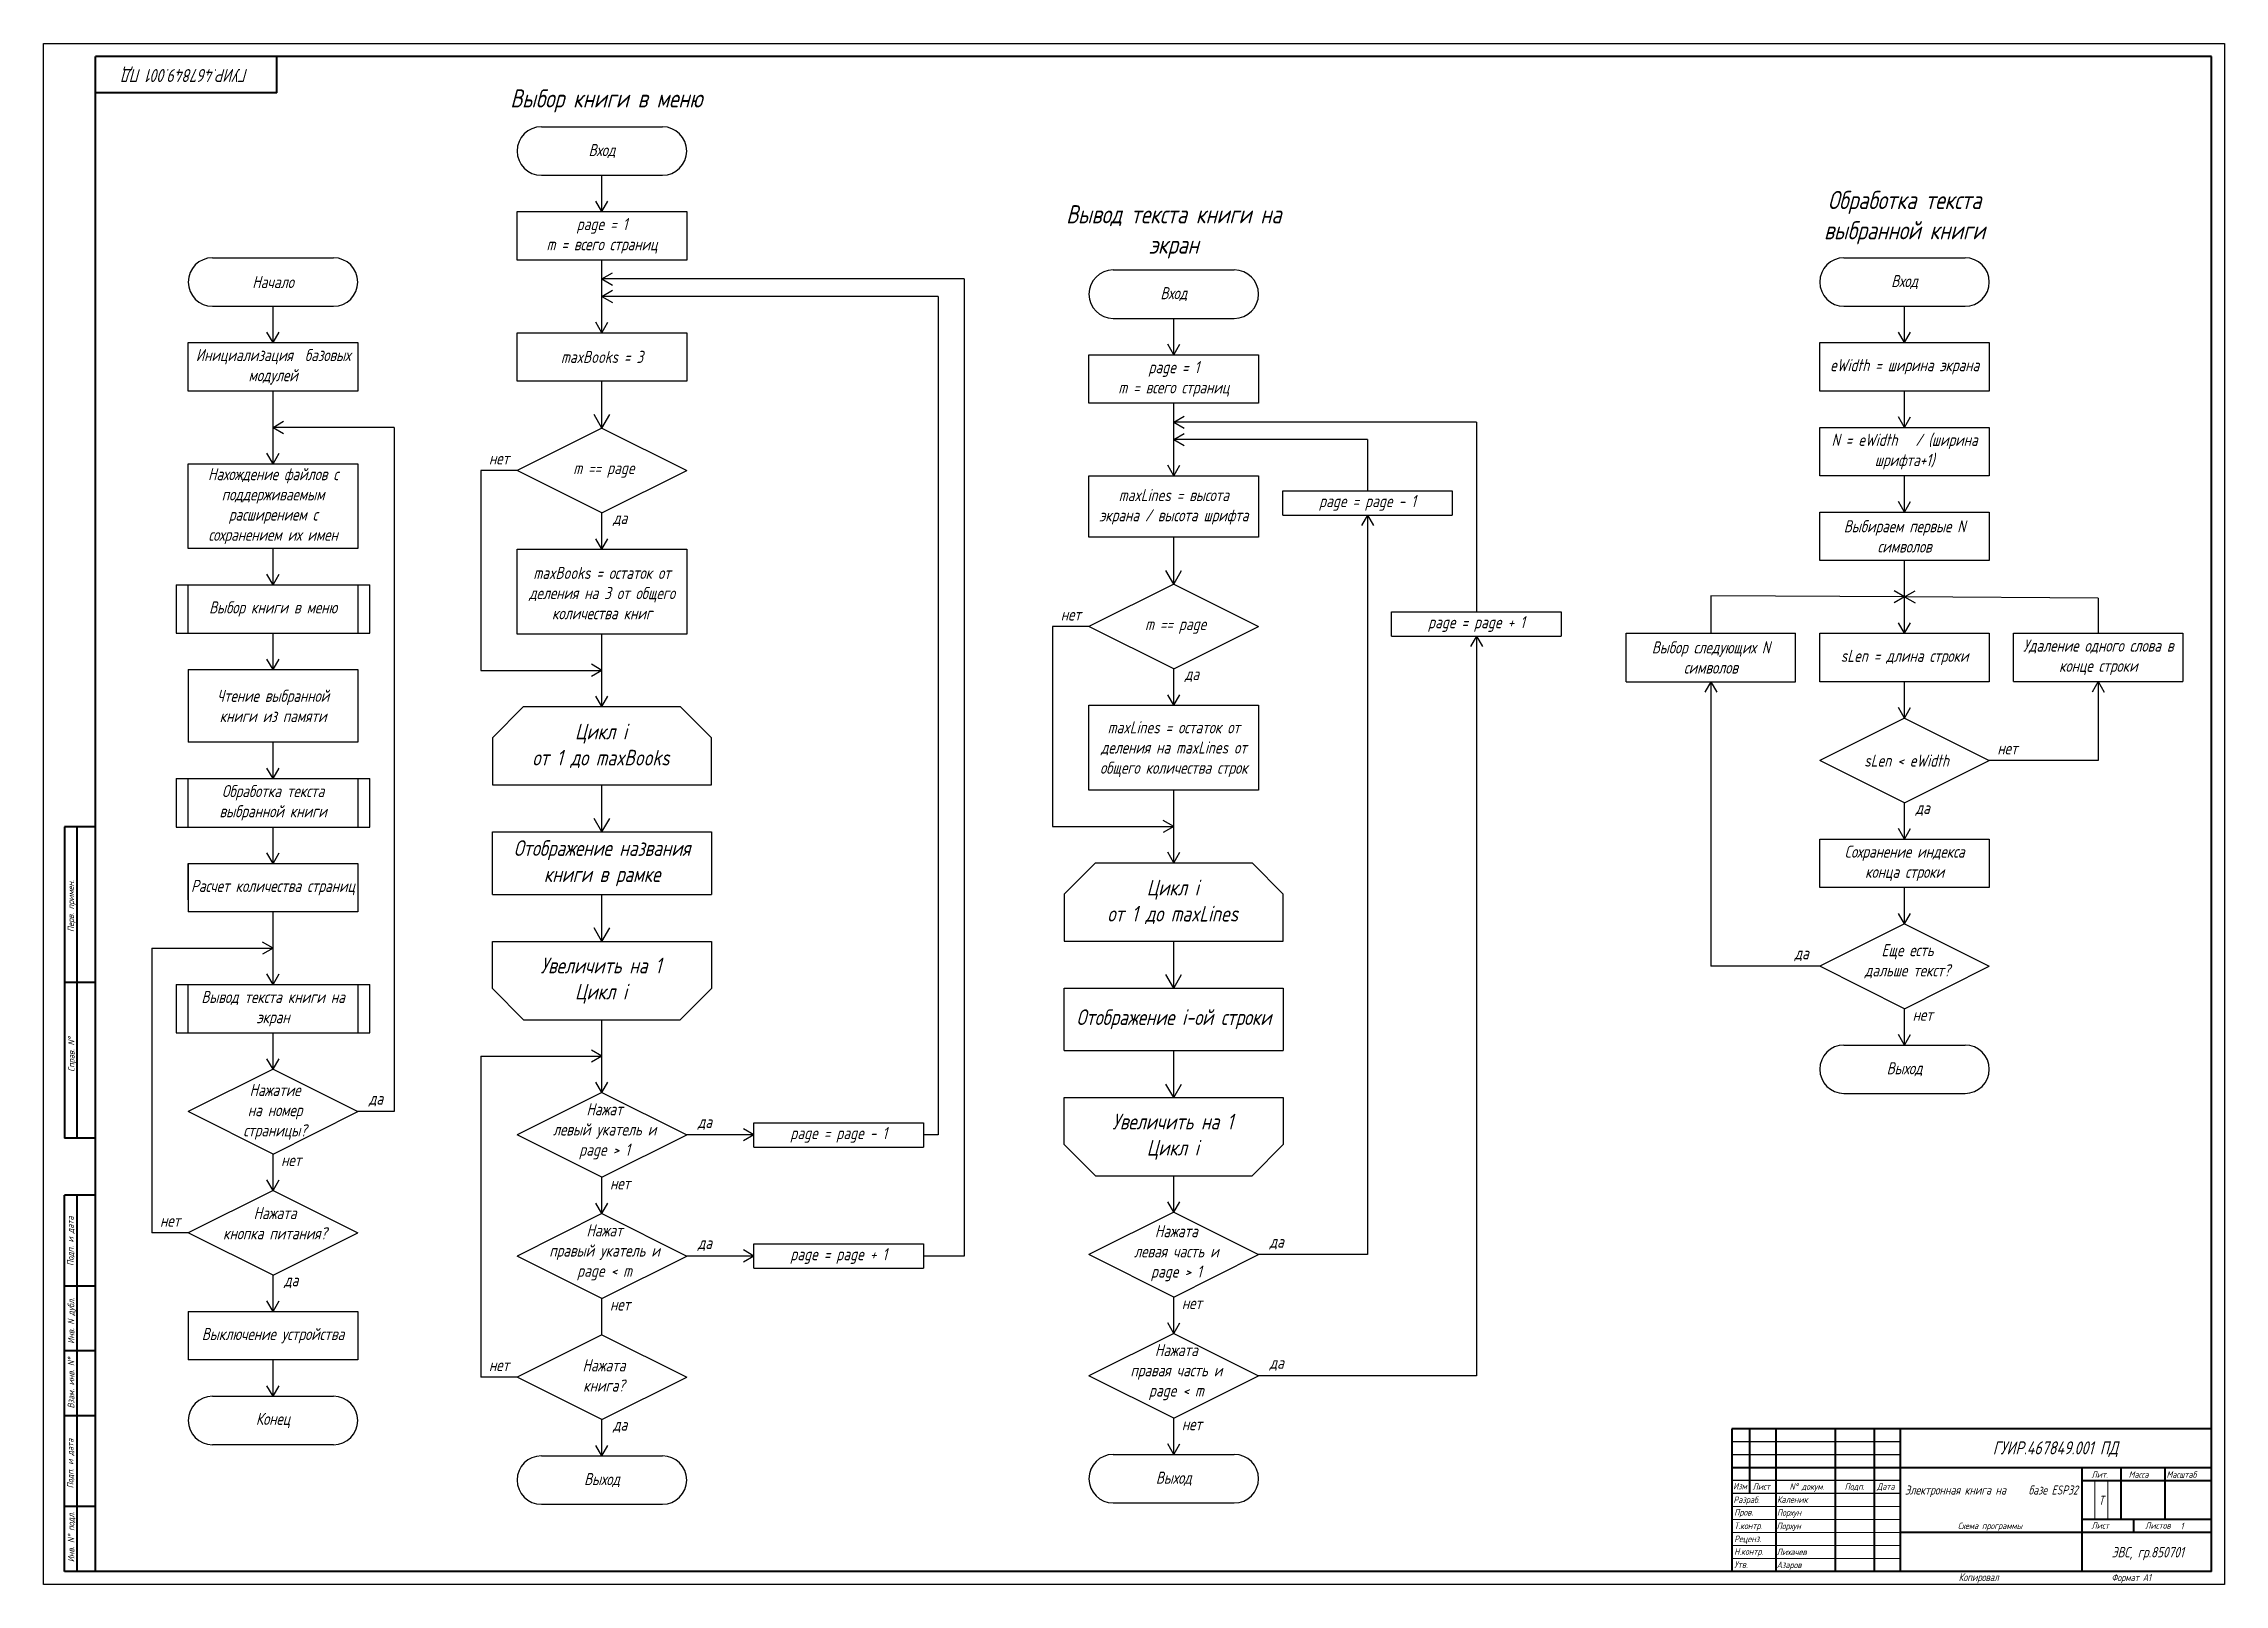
# Model space of a CAD drawing. Extents: x 1752 to 2593, y 74 to 668.
import ezdxf

# ---------------------------------------------------------------- set-up
doc = ezdxf.new("R2010")
doc.units = 0
doc.header["$MEASUREMENT"] = 0
doc.layers.get('0').update_dxf_attribs({"linetype": 'CONTINUOUS'})
doc.layers.add('KONTUR', color=7, linetype='CONTINUOUS')
for name, color, linetype, lineweight in [('Основная', 7, 'CONTINUOUS', 40), ('текст', 7, 'CONTINUOUS', 30), ('тонкая', 7, 'CONTINUOUS', 20)]:
    doc.layers.add(name, color=color, linetype=linetype, lineweight=lineweight)
doc.styles.add('стиль1', font='romans.shx', dxfattribs={"width": 0.75, "oblique": 15, "height": 3.5})

msp = doc.modelspace()

# ---------------------------------------------------------------- linework, layer by layer
for p, q in [((1943.5, 635.5), (1990.19, 635.5)), ((1943.5, 616.82), (1990.19, 616.82)), ((1966.85, 602.82), (1966.85, 616.82)), ((1966.85, 602.82), (1964.51, 606.86)), ((1966.85, 602.82), (1969.18, 606.86)), ((1934.16, 602.82), (1999.53, 602.82)), ((1934.16, 584.14), (1934.16, 602.82)), ((1999.53, 602.82), (1999.53, 584.14)), ((1816.65, 585), (1863.35, 585)), ((1999.53, 584.14), (1934.16, 584.14)), ((1966.85, 570.13), (1966.85, 584.14)), ((1966.85, 556.12), (1966.85, 584.14)), ((2164.01, 580.33), (2210.71, 580.33)), ((2445.84, 585), (2492.53, 585)), ((1966.85, 576.83), (1970.89, 579.17)), ((2106.54, 576.83), (1966.85, 576.83)), ((1966.85, 576.83), (1970.89, 574.5)), ((1966.85, 570.13), (1970.89, 572.47)), ((2106.54, 576.83), (2106.54, 200.16)), ((1816.65, 566.32), (1863.35, 566.32)), ((1840, 552.32), (1840, 566.32)), ((2096.54, 570.13), (1966.85, 570.13)), ((1966.85, 570.13), (1970.89, 567.8)), ((2096.54, 570.13), (2096.54, 246.85)), ((2445.84, 566.32), (2492.53, 566.32)), ((2469.18, 552.32), (2469.18, 566.32)), ((1840, 552.32), (1837.67, 556.36)), ((1840, 552.32), (1842.33, 556.36)), ((1934.16, 556.12), (1999.53, 556.12)), ((1934.16, 537.45), (1934.16, 556.12)), ((1966.85, 556.12), (1964.51, 560.17)), ((1966.85, 556.12), (1969.18, 560.17)), ((1999.53, 556.12), (1999.53, 537.45)), ((2164.01, 561.65), (2210.71, 561.65)), ((2187.36, 547.65), (2187.36, 561.65)), ((2469.18, 552.32), (2466.85, 556.36)), ((2469.18, 552.32), (2471.52, 556.36)), ((1807.32, 552.32), (1872.68, 552.32)), ((1807.32, 533.64), (1807.32, 552.32)), ((1872.68, 552.32), (1872.68, 533.64)), ((2154.68, 547.65), (2220.04, 547.65)), ((2154.68, 528.97), (2154.68, 547.65)), ((2187.36, 547.65), (2185.03, 551.69)), ((2187.36, 547.65), (2189.69, 551.69)), ((2220.04, 547.65), (2220.04, 528.97)), ((2436.5, 552.32), (2501.87, 552.32)), ((2436.5, 533.64), (2436.5, 552.32)), ((2501.87, 552.32), (2501.87, 533.64)), ((1872.68, 533.64), (1807.32, 533.64)), ((1840, 519.63), (1840, 533.64)), ((1840, 505.62), (1840, 533.64)), ((1999.53, 537.45), (1934.16, 537.45)), ((1966.85, 519.34), (1966.85, 537.45)), ((2501.87, 533.64), (2436.5, 533.64)), ((2469.18, 519.63), (2469.18, 533.64)), ((1840, 519.63), (1844.04, 521.97)), ((1966.85, 519.34), (1963.83, 524.57)), ((1966.85, 519.34), (1969.86, 524.57)), ((2220.04, 528.97), (2154.68, 528.97)), ((2187.36, 514.96), (2187.36, 528.97)), ((2187.36, 500.96), (2187.36, 528.97)), ((2187.36, 521.67), (2191.4, 524)), ((2304.09, 521.67), (2187.36, 521.67)), ((2187.36, 521.67), (2191.4, 519.33)), ((2304.09, 521.67), (2304.09, 448.48)), ((2469.18, 519.63), (2466.85, 523.68)), ((2469.18, 519.63), (2471.52, 523.68)), ((1886.69, 519.63), (1840, 519.63)), ((1840, 519.63), (1844.04, 517.3)), ((1886.69, 519.63), (1886.69, 255.83)), ((1966.85, 519.34), (1934.16, 503)), ((1966.85, 519.34), (1999.53, 503)), ((2187.36, 514.96), (2191.4, 517.3)), ((2262.07, 514.96), (2187.36, 514.96)), ((2187.36, 514.96), (2191.4, 512.63)), ((2262.07, 514.96), (2262.07, 495.17)), ((2436.5, 519.63), (2501.87, 519.63)), ((2436.5, 500.96), (2436.5, 519.63)), ((2501.87, 519.63), (2501.87, 500.96)), ((1807.32, 505.62), (1872.68, 505.62)), ((1807.32, 472.94), (1807.32, 505.62)), ((1840, 505.62), (1837.67, 509.67)), ((1840, 505.62), (1842.33, 509.67)), ((1872.68, 505.62), (1872.68, 472.94)), ((2187.36, 500.96), (2185.03, 505)), ((2187.36, 500.96), (2189.69, 505)), ((1934.16, 503), (1920.15, 503)), ((1920.15, 503), (1920.15, 425.95)), ((1966.85, 486.65), (1934.16, 503)), ((1966.85, 486.65), (1999.53, 503)), ((2154.68, 500.96), (2220.04, 500.96)), ((2154.68, 477.28), (2154.68, 500.96)), ((2220.04, 500.96), (2220.04, 477.28)), ((2501.87, 500.96), (2436.5, 500.96)), ((2469.18, 486.95), (2469.18, 500.96)), ((2229.38, 485.83), (2229.38, 495.17)), ((2229.38, 495.17), (2294.75, 495.17)), ((2294.75, 495.17), (2294.75, 485.83)), ((2469.18, 486.95), (2466.85, 490.99)), ((2469.18, 486.95), (2471.52, 490.99)), ((1966.85, 472.65), (1966.85, 486.65)), ((2229.38, 485.83), (2294.75, 485.83)), ((2262.07, 485.83), (2259.73, 481.79)), ((2262.07, 485.83), (2264.4, 481.79)), ((2262.07, 485.83), (2262.07, 200.69)), ((2436.5, 486.95), (2501.87, 486.95)), ((2436.5, 468.27), (2436.5, 486.95)), ((2501.87, 486.95), (2501.87, 468.27)), ((1872.68, 472.94), (1807.32, 472.94)), ((1840, 458.93), (1840, 472.94)), ((1934.16, 472.65), (1999.53, 472.65)), ((1934.16, 453.97), (1934.16, 472.65)), ((1934.16, 439.96), (1934.16, 472.65)), ((1966.85, 472.65), (1964.51, 476.69)), ((1966.85, 472.65), (1969.18, 476.69)), ((1999.53, 472.65), (1999.53, 439.96)), ((2220.04, 477.28), (2154.68, 477.28)), ((2187.36, 459.17), (2187.36, 477.28)), ((1840, 458.93), (1837.67, 462.98)), ((1840, 458.93), (1842.33, 462.98)), ((2187.36, 459.17), (2184.34, 464.4)), ((2187.36, 459.17), (2190.38, 464.4)), ((2501.87, 468.27), (2436.5, 468.27)), ((2469.18, 454.26), (2469.18, 468.27)), ((2469.18, 454.26), (2469.18, 468.27)), ((2469.18, 440.26), (2469.18, 468.27)), ((1802.65, 458.93), (1877.35, 458.93)), ((1802.65, 458.93), (1802.65, 440.26)), ((1807.32, 440.26), (1807.32, 458.93)), ((1872.68, 458.93), (1872.68, 440.26)), ((1877.35, 440.26), (1877.35, 458.93)), ((2187.36, 459.17), (2154.68, 442.83)), ((2187.36, 459.17), (2220.04, 442.83)), ((2394.48, 454.71), (2394.48, 440.26)), ((2469.18, 454.26), (2394.48, 454.71)), ((2469.18, 454.26), (2465.14, 456.6)), ((2469.18, 454.26), (2465.14, 451.93)), ((2469.18, 454.26), (2473.23, 456.6)), ((2543.89, 453.82), (2469.18, 454.26)), ((2469.18, 454.26), (2473.23, 451.93)), ((2271.4, 439.14), (2271.4, 448.48)), ((2271.4, 448.48), (2336.77, 448.48)), ((2336.77, 448.48), (2336.77, 439.14)), ((2543.89, 453.82), (2543.89, 440.31)), ((1802.65, 440.26), (1877.35, 440.26)), ((1840, 426.25), (1840, 440.26)), ((1999.53, 439.96), (1934.16, 439.96)), ((1966.85, 425.95), (1966.85, 439.96)), ((1966.85, 425.95), (1966.85, 439.96)), ((1966.85, 411.95), (1966.85, 439.96)), ((2154.68, 442.83), (2140.67, 442.83)), ((2140.67, 442.83), (2140.67, 365.79)), ((2187.36, 426.48), (2154.68, 442.83)), ((2187.36, 426.48), (2220.04, 442.83)), ((2271.4, 439.14), (2336.77, 439.14)), ((2304.09, 439.14), (2301.75, 435.1)), ((2304.09, 439.14), (2306.42, 435.1)), ((2304.09, 439.14), (2304.09, 153.99)), ((2361.79, 440.26), (2427.16, 440.26)), ((2361.79, 421.58), (2361.79, 440.26)), ((2427.16, 421.58), (2427.16, 440.26)), ((2436.5, 440.26), (2501.87, 440.26)), ((2436.5, 421.58), (2436.5, 440.26)), ((2469.18, 440.26), (2466.85, 444.3)), ((2469.18, 440.26), (2471.52, 444.3)), ((2501.87, 440.26), (2501.87, 421.58)), ((2511.21, 440.31), (2576.57, 440.31)), ((2511.21, 421.63), (2511.21, 440.31)), ((2576.57, 440.31), (2576.57, 421.63)), ((1840, 426.25), (1837.67, 430.29)), ((1840, 426.25), (1842.33, 430.29)), ((1807.32, 426.25), (1872.68, 426.25)), ((1807.32, 426.25), (1807.32, 398.24)), ((1872.68, 426.25), (1872.68, 398.24)), ((1920.15, 425.95), (1966.85, 425.95)), ((1966.85, 425.95), (1962.8, 428.29)), ((1966.85, 425.95), (1962.8, 423.62)), ((2187.36, 412.48), (2187.36, 426.48)), ((2361.79, 421.58), (2427.16, 421.58)), ((2394.48, 421.58), (2392.14, 417.54)), ((2394.48, 421.58), (2396.81, 417.54)), ((2394.48, 421.58), (2394.48, 311.86)), ((2501.87, 421.58), (2436.5, 421.58)), ((2469.18, 407.57), (2469.18, 421.58)), ((2511.21, 421.63), (2576.57, 421.63)), ((2543.89, 421.63), (2541.56, 417.59)), ((2543.89, 421.63), (2546.22, 417.59)), ((2543.89, 421.63), (2543.89, 391.23)), ((1966.85, 411.95), (1964.51, 415.99)), ((1966.85, 411.95), (1969.18, 415.99)), ((2154.68, 412.48), (2220.04, 412.48)), ((2154.68, 393.8), (2154.68, 412.48)), ((2154.68, 379.79), (2154.68, 412.48)), ((2187.36, 412.48), (2185.03, 416.52)), ((2187.36, 412.48), (2189.69, 416.52)), ((2220.04, 412.48), (2220.04, 379.79)), ((1936.66, 411.95), (1924.59, 399.87)), ((1936.66, 411.95), (1997.03, 411.95)), ((1997.03, 411.95), (2009.11, 399.87)), ((2469.18, 407.57), (2436.5, 391.23)), ((2469.18, 407.57), (2466.85, 411.62)), ((2469.18, 407.57), (2471.52, 411.62)), ((2469.18, 407.57), (2501.87, 391.23)), ((1872.68, 398.24), (1807.32, 398.24)), ((1840, 384.23), (1840, 398.24)), ((1924.59, 399.87), (1924.59, 381.76)), ((2009.11, 381.76), (2009.11, 399.87)), ((1840, 384.23), (1837.67, 388.27)), ((1840, 384.23), (1842.33, 388.27)), ((2469.18, 374.89), (2436.5, 391.23)), ((2469.18, 374.89), (2501.87, 391.23)), ((2543.89, 391.23), (2501.87, 391.23)), ((1802.65, 384.23), (1877.35, 384.23)), ((1802.65, 384.23), (1802.65, 365.55)), ((1807.32, 365.55), (1807.32, 384.23)), ((1872.68, 384.23), (1872.68, 365.55)), ((1877.35, 365.55), (1877.35, 384.23)), ((1924.59, 381.76), (2009.11, 381.76)), ((1966.85, 363.65), (1966.85, 381.76)), ((2220.04, 379.79), (2154.68, 379.79)), ((2187.36, 365.79), (2187.36, 379.79)), ((2187.36, 365.79), (2187.36, 379.79)), ((2187.36, 351.78), (2187.36, 379.79)), ((2469.18, 360.88), (2469.18, 374.89)), ((1802.65, 365.55), (1877.35, 365.55)), ((1840, 351.54), (1840, 365.55)), ((1924.59, 363.65), (2009.11, 363.65)), ((1924.59, 339.5), (1924.59, 363.65)), ((1966.85, 363.65), (1963.83, 368.88)), ((1966.85, 363.65), (1969.86, 368.88)), ((2009.11, 363.65), (2009.11, 339.5)), ((2140.67, 365.79), (2187.36, 365.79)), ((2187.36, 365.79), (2183.32, 368.12)), ((2187.36, 365.79), (2183.32, 363.45)), ((2469.18, 360.88), (2466.85, 364.93)), ((2469.18, 360.88), (2471.52, 364.93)), ((1840, 351.54), (1837.67, 355.59)), ((1840, 351.54), (1842.33, 355.59)), ((2187.36, 351.78), (2185.03, 355.82)), ((2187.36, 351.78), (2189.69, 355.82)), ((2436.5, 360.88), (2501.87, 360.88)), ((2436.5, 342.21), (2436.5, 360.88)), ((2501.87, 360.88), (2501.87, 342.21)), ((1807.32, 351.54), (1872.68, 351.54)), ((1807.32, 351.54), (1807.32, 332.87)), ((1807.32, 351.54), (1872.68, 351.54)), ((1807.32, 337.54), (1807.32, 351.54)), ((1872.68, 351.54), (1872.68, 332.87)), ((1872.68, 351.54), (1872.68, 337.54)), ((2157.17, 351.78), (2145.1, 339.7)), ((2157.17, 351.78), (2217.55, 351.78)), ((2217.55, 351.78), (2229.62, 339.7)), ((1924.59, 339.5), (2009.11, 339.5)), ((1966.85, 321.39), (1966.85, 339.5)), ((2145.1, 339.7), (2145.1, 321.59)), ((2229.62, 321.59), (2229.62, 339.7)), ((2501.87, 342.21), (2436.5, 342.21)), ((2469.18, 328.2), (2469.18, 342.21)), ((1872.68, 332.87), (1807.32, 332.87)), ((1840, 318.86), (1840, 332.87)), ((1840, 318.86), (1840, 332.87)), ((1840, 304.85), (1840, 332.87)), ((2469.18, 328.2), (2436.5, 311.86)), ((2469.18, 328.2), (2466.85, 332.24)), ((2469.18, 328.2), (2471.52, 332.24)), ((2469.18, 328.2), (2501.87, 311.86)), ((1840, 318.86), (1835.96, 321.19)), ((1924.59, 303.28), (1924.59, 321.39)), ((1924.59, 321.39), (2009.11, 321.39)), ((1966.85, 321.39), (1963.83, 326.62)), ((1966.85, 321.39), (1969.86, 326.62)), ((2009.11, 321.39), (2009.11, 303.28)), ((2145.1, 321.59), (2229.62, 321.59)), ((2187.36, 303.48), (2187.36, 321.59)), ((1793.31, 318.86), (1793.31, 209.14)), ((1793.31, 318.86), (1840, 318.86)), ((1840, 318.86), (1835.96, 316.53)), ((2436.5, 311.86), (2394.48, 311.86)), ((2469.18, 295.51), (2436.5, 311.86)), ((2469.18, 295.51), (2501.87, 311.86)), ((1802.65, 304.85), (1877.35, 304.85)), ((1802.65, 304.85), (1802.65, 286.18)), ((1807.32, 286.18), (1807.32, 304.85)), ((1840, 304.85), (1837.67, 308.9)), ((1840, 304.85), (1842.33, 308.9)), ((1872.68, 304.85), (1872.68, 286.18)), ((1877.35, 286.18), (1877.35, 304.85)), ((1936.66, 291.2), (1924.59, 303.28)), ((1997.03, 291.2), (2009.11, 303.28)), ((2145.1, 303.48), (2229.62, 303.48)), ((2145.1, 279.33), (2145.1, 303.48)), ((2187.36, 303.48), (2184.34, 308.71)), ((2187.36, 303.48), (2190.38, 308.71)), ((2229.62, 303.48), (2229.62, 279.33)), ((2469.18, 281.51), (2469.18, 295.51)), ((1802.65, 286.18), (1877.35, 286.18)), ((1840, 272.17), (1840, 286.18)), ((1936.66, 291.2), (1997.03, 291.2)), ((1966.85, 277.2), (1966.85, 291.2)), ((1966.85, 263.19), (1966.85, 291.2)), ((1966.85, 277.2), (1962.8, 279.53)), ((2145.1, 279.33), (2229.62, 279.33)), ((2187.36, 261.22), (2187.36, 279.33)), ((2445.84, 281.51), (2492.53, 281.51)), ((2469.18, 281.51), (2466.85, 285.55)), ((2469.18, 281.51), (2471.52, 285.55)), ((1840, 272.17), (1807.32, 255.83)), ((1840, 272.17), (1837.67, 276.21)), ((1840, 272.17), (1842.33, 276.21)), ((1840, 272.17), (1872.68, 255.83)), ((1920.15, 277.2), (1966.85, 277.2)), ((1920.15, 277.2), (1920.15, 153.47)), ((1966.85, 277.2), (1962.8, 274.86)), ((1966.85, 263.19), (1934.16, 246.85)), ((1966.85, 263.19), (1964.51, 267.23)), ((1966.85, 263.19), (1969.18, 267.23)), ((1966.85, 263.19), (1999.53, 246.85)), ((2145.1, 243.11), (2145.1, 261.22)), ((2145.1, 261.22), (2229.62, 261.22)), ((2187.36, 261.22), (2184.34, 266.45)), ((2187.36, 261.22), (2190.38, 266.45)), ((2229.62, 261.22), (2229.62, 243.11)), ((2445.84, 262.83), (2492.53, 262.83)), ((1840, 239.48), (1807.32, 255.83)), ((1840, 239.48), (1872.68, 255.83)), ((1886.69, 255.83), (1872.68, 255.83)), ((1966.85, 230.51), (1934.16, 246.85)), ((1966.85, 230.51), (1999.53, 246.85)), ((2025.47, 246.85), (1999.53, 246.85)), ((2025.47, 246.85), (2021.43, 249.18)), ((2025.47, 246.85), (2021.43, 244.51)), ((2025.47, 242.18), (2025.47, 251.52)), ((2025.47, 251.52), (2090.84, 251.52)), ((2090.84, 251.52), (2090.84, 242.18)), ((2096.54, 246.85), (2090.84, 246.85)), ((1840, 225.48), (1840, 239.48)), ((2025.47, 242.18), (2090.84, 242.18)), ((2157.17, 231.04), (2145.1, 243.11)), ((2217.55, 231.04), (2229.62, 243.11)), ((1840, 225.48), (1837.67, 229.52)), ((1840, 225.48), (1842.33, 229.52)), ((1966.85, 216.5), (1966.85, 230.51)), ((2157.17, 231.04), (2217.55, 231.04)), ((2187.36, 217.03), (2187.36, 231.04)), ((1840, 225.48), (1807.32, 209.14)), ((1840, 225.48), (1872.68, 209.14)), ((1966.85, 216.5), (1964.51, 220.54)), ((1966.85, 216.5), (1969.18, 220.54)), ((2187.36, 217.03), (2185.03, 221.07)), ((2187.36, 217.03), (2189.69, 221.07)), ((1966.85, 216.5), (1934.16, 200.16)), ((1966.85, 216.5), (1999.53, 200.16)), ((2187.36, 217.03), (2154.68, 200.69)), ((2187.36, 217.03), (2220.04, 200.69)), ((1807.32, 209.14), (1793.31, 209.14)), ((1840, 192.79), (1807.32, 209.14)), ((1840, 192.79), (1872.68, 209.14)), ((2025.47, 200.16), (2021.43, 202.49)), ((2025.47, 195.49), (2025.47, 204.83)), ((2025.47, 204.83), (2090.84, 204.83)), ((2090.84, 204.83), (2090.84, 195.49)), ((1966.85, 183.81), (1934.16, 200.16)), ((1966.85, 183.81), (1999.53, 200.16)), ((2025.47, 200.16), (1999.53, 200.16)), ((2025.47, 200.16), (2021.43, 197.82)), ((2025.47, 195.49), (2090.84, 195.49)), ((2106.54, 200.16), (2090.84, 200.16)), ((2187.36, 184.34), (2154.68, 200.69)), ((2187.36, 184.34), (2220.04, 200.69)), ((2262.07, 200.69), (2220.04, 200.69)), ((1840, 178.79), (1840, 192.79)), ((1807.32, 178.79), (1872.68, 178.79)), ((1807.32, 178.79), (1807.32, 160.11)), ((1840, 178.79), (1837.67, 182.83)), ((1840, 178.79), (1842.33, 182.83)), ((1872.68, 178.79), (1872.68, 160.11)), ((1966.85, 169.81), (1966.85, 183.81)), ((2187.36, 170.34), (2187.36, 184.34)), ((1966.85, 169.81), (1934.16, 153.47)), ((1966.85, 169.81), (1999.53, 153.47)), ((2187.36, 170.34), (2154.68, 153.99)), ((2187.36, 170.34), (2185.03, 174.38)), ((2187.36, 170.34), (2189.69, 174.38)), ((2187.36, 170.34), (2220.04, 153.99)), ((1872.68, 160.11), (1807.32, 160.11)), ((1840, 146.1), (1840, 160.11)), ((1934.16, 153.47), (1920.15, 153.47)), ((1966.85, 137.12), (1934.16, 153.47)), ((1966.85, 137.12), (1999.53, 153.47)), ((2187.36, 137.65), (2154.68, 153.99)), ((2187.36, 137.65), (2220.04, 153.99)), ((2262.07, 153.99), (2220.04, 153.99)), ((2304.09, 153.99), (2262.07, 153.99)), ((1816.65, 146.1), (1863.35, 146.1)), ((1840, 146.1), (1837.67, 150.15)), ((1840, 146.1), (1842.33, 150.15)), ((1966.85, 123.12), (1966.85, 137.12)), ((2187.36, 123.65), (2187.36, 137.65)), ((1816.65, 127.43), (1863.35, 127.43)), ((1966.85, 123.12), (1964.51, 127.16)), ((1966.85, 123.12), (1969.18, 127.16)), ((2187.36, 123.65), (2185.03, 127.69)), ((2187.36, 123.65), (2189.69, 127.69)), ((2467.54, 128.57), (2402.54, 128.57)), ((1943.5, 123.12), (1990.19, 123.12)), ((2164.01, 123.65), (2210.71, 123.65)), ((2467.54, 123.57), (2402.54, 123.57)), ((2467.54, 113.57), (2402.54, 113.57)), ((1943.5, 104.44), (1990.19, 104.44)), ((2164.01, 104.97), (2210.71, 104.97)), ((2467.54, 108.57), (2402.54, 108.57)), ((2537.54, 78.57), (2537.54, 78.57))]:
    msp.add_line(p, q)
for centre, start, end in [((1943.5, 626.16), 90, 270), ((1990.19, 626.16), 270, 90), ((1816.65, 575.66), 90, 270), ((1863.35, 575.66), 270, 90), ((2164.01, 570.99), 90, 270), ((2210.71, 570.99), 270, 90), ((2445.84, 575.66), 90, 270), ((2492.53, 575.66), 270, 90), ((2445.84, 272.17), 90, 270), ((2492.53, 272.17), 270, 90), ((1816.65, 136.76), 90, 270), ((1863.35, 136.76), 270, 90), ((1943.5, 113.78), 90, 270), ((1990.19, 113.78), 270, 90), ((2164.01, 114.31), 90, 270), ((2210.71, 114.31), 270, 90)]:
    msp.add_arc(centre, 9.34, start, end)
at = {"layer": 'KONTUR'}
for p, q in [((1751.54, 73.57), (1751.54, 667.57)), ((1751.54, 667.57), (2592.54, 667.57)), ((2592.54, 667.57), (2592.54, 73.57)), ((2592.54, 73.57), (1751.54, 73.57))]:
    msp.add_line(p, q, dxfattribs=at)
at = {"layer": 'Основная'}
for p, q in [((1771.54, 118.57), (1771.54, 662.57)), ((2587.54, 662.57), (1771.54, 662.57)), ((1841.54, 648.57), (1841.54, 662.57)), ((2587.54, 78.57), (2587.54, 662.57)), ((1841.54, 648.57), (1771.54, 648.57)), ((1759.54, 365.57), (1759.54, 245.57)), ((1771.54, 365.57), (1759.54, 365.57)), ((1764.54, 245.57), (1764.54, 365.57)), ((1771.54, 305.57), (1759.54, 305.57)), ((1771.54, 245.57), (1759.54, 245.57)), ((1759.54, 78.57), (1759.54, 223.57)), ((1771.54, 223.57), (1759.54, 223.57)), ((1764.54, 78.57), (1764.54, 223.57)), ((1771.54, 188.57), (1759.54, 188.57)), ((1771.54, 163.57), (1759.54, 163.57)), ((1771.54, 138.57), (1759.54, 138.57)), ((2402.54, 133.57), (2402.54, 78.57)), ((2587.54, 133.57), (2402.54, 133.57)), ((2402.54, 133.57), (2402.54, 78.57)), ((2409.54, 108.57), (2409.54, 133.57)), ((2419.54, 133.57), (2419.54, 78.57)), ((2442.54, 78.57), (2442.54, 133.57)), ((2457.54, 133.57), (2457.54, 78.57)), ((2467.54, 133.57), (2467.54, 78.57)), ((1771.54, 78.57), (1771.54, 118.57)), ((2402.54, 118.57), (2587.54, 118.57)), ((2537.54, 118.57), (2537.54, 78.57)), ((2552.54, 118.57), (2552.54, 98.57)), ((2569.54, 118.57), (2569.54, 98.57)), ((2537.54, 113.57), (2587.54, 113.57)), ((1771.54, 103.57), (1759.54, 103.57)), ((2587.54, 93.57), (2467.54, 93.57)), ((2587.54, 98.57), (2537.54, 98.57)), ((2557.54, 98.57), (2557.54, 93.57)), ((2587.54, 78.57), (1759.54, 78.57))]:
    msp.add_line(p, q, dxfattribs=at)
at = {"layer": 'тонкая'}
for p, q in [((2542.53, 113.36), (2542.53, 98.57)), ((2547.6, 113.36), (2547.6, 98.57)), ((2402.54, 103.57), (2467.54, 103.57)), ((2467.54, 98.57), (2402.54, 98.57)), ((2467.54, 93.57), (2402.54, 93.57))]:
    msp.add_line(p, q, dxfattribs=at)
for points in [[(2402.54, 88.57), (2467.54, 88.57)], [(2402.54, 83.57), (2467.54, 83.57)]]:
    msp.add_lwpolyline(points, dxfattribs=at)

# ---------------------------------------------------------------- texts
at = {"layer": 'текст', "style": 'стиль1', "oblique": 15, "width": 0.75}
for s, p in [('Перв. примен.', (1763.29, 325.08)), ('Справ. N%%d', (1763.45, 271.2)), ('Подп. и дата', (1763.11, 196.34)), ('Инв. N дубл.', (1763.36, 166.32)), ('Взам. инв. N%%d', (1763.36, 141.39)), ('Подп. и дата', (1763.06, 110.6)), ('Инв. N%%d подл.', (1763.36, 82.14))]:
    msp.add_text(s, height=2.5, rotation=90, dxfattribs=at).set_placement(p)
for s, height, p in [('Изм', 2.5, (2403.08, 110.18)), ('Лист', 2.5, (2410.56, 110.03)), ('N%%d докум. ', 2.5, (2424.84, 110.03)), ('Подп.', 2.5, (2446.09, 110.03)), ('Дата', 2.5, (2458.55, 110.03)), ('Лит.', 2.5, (2541.26, 114.64)), ('Масса', 2.5, (2555.63, 114.64)), ('Масштаб', 2.5, (2570.22, 114.64)), ('Разраб.', 2.5, (2403.2, 104.93)), ('Пров.', 2.5, (2403.5, 100.1)), ('Каленик', 2.5, (2420, 105)), ('Порхун', 2.5, (2420, 100)), ('Т.контр.', 2.5, (2403.5, 94.9)), ('Порхун', 2.5, (2419.87, 94.83)), ('Лист', 2.5, (2541.26, 95.02)), ('Листов', 2.5, (2561.98, 95.02)), ('Реценз.', 2.5, (2403.5, 89.85)), ('Н.контр.', 2.5, (2403.5, 84.98)), ('Лихачев', 2.5, (2419.87, 84.83)), ('Утв.', 2.5, (2403.5, 79.96)), ('Азаров', 2.5, (2419.87, 79.83)), ('Копировал', 3, (2490.07, 74.82)), ('Формат А1', 2.75, (2549, 74.82))]:
    msp.add_text(s, height=height, dxfattribs=at).set_placement(p)
at = {"layer": 'текст', "insert": (1806.31, 655.79), "char_height": 5, "attachment_point": 5, "rotation": 180, "style": 'стиль1'}
msp.add_mtext_dynamic_manual_height_columns('\\pxt13;ГУИР.467849.001 ПД', width=119.6512, gutter_width=75, heights=[14.84], dxfattribs=at)
at = {"layer": 'текст', "attachment_point": 5, "style": 'стиль1'}
for s, width, gutter_width, heights, insert, char_height in [('\\pxqc;Выбор книги в меню\\P', 100.7204, 0, [22.36], (1968.5, 645.5), 7.0037), ('\\pxqc;Вход', 46.7516, 8.17, [4.88], (1966.85, 626.16), 4.669), ('\\pxqc;Обработка текста выбранной книги', 105.6197, 8.17, [34.94], (2469.18, 600.5), 7.0037), ('\\pxqc;page = 1\\Pm = всего страниц', 64.7534, 8.17, [18.16], (1966.88, 593.48), 4.6691), ('\\pxqc;Вывод текста книги на экран', 90.2652, 8.17, [36.36], (2187.36, 595), 7.0037), ('\\pxqc;Начало', 46.7516, 8.17, [4.88], (1840, 575.66), 4.6691), ('\\pxqc;Вход', 46.7516, 8.17, [4.88], (2187.36, 570.99), 4.669), ('\\pxqc;Вход', 46.7516, 8.17, [4.88], (2469.18, 575.66), 4.669), ('Инициализация  базовых модулей', 64.7534, 8.17, [18.16], (1840.03, 542.98), 4.6691), ('\\pxqc;maxBooks = 3', 64.7534, 8.17, [18.16], (1966.88, 546.79), 4.6691), ('\\pxqc;page = 1\\Pm = всего страниц', 64.7534, 8.17, [18.16], (2187.39, 538.31), 4.6691), ('\\pxqc;eWidth = ширина экрана', 64.7534, 8.17, [18.16], (2469.21, 542.98), 4.6691), ('\\pxqc;N = eWidth   / (ширина шрифта+1)', 64.7534, 8.17, [18.16], (2469.21, 510.29), 4.6691), ('\\pxqc;нет', 13.8567, 8.17, [6.64], (1927.16, 507.66), 4.669), ('\\pxqc;m == page', 64.7534, 8.17, [35.54], (1967.62, 503.26), 4.6691), ('\\pxqc;Нахождение файлов с поддерживаемым расширением с сохранением их имен', 65.0238, 8.17, [33.03], (1840.03, 489.28), 4.6691), ('\\pxqc;maxLines = высота экрана / высота шрифта', 65.0238, 8.17, [56.96], (2187.39, 489), 4.6691), ('\\pxqc;page = page - 1', 65.0238, 8.17, [33.03], (2262.07, 490.5), 4.6691), ('\\pxqc;да', 13.8567, 8.17, [6.64], (1973.85, 484.32), 4.669), ('\\pxqc;Выбираем первые N символов', 64.7534, 8.17, [18.16], (2469.21, 477.61), 4.6691), ('\\pxqc;maxBooks = остаток от деления на 3 от общего количества книг', 65.7413, 8.17, [66.56], (1966.88, 455.74), 4.6691), ('\\pxqc;Выбор книги в меню', 64.7534, 8.17, [18.16], (1840.03, 449.6), 4.6691), ('\\pxqc;нет', 13.8567, 8.17, [6.64], (2147.67, 447.5), 4.669), ('\\pxqc;page = page + 1', 65.0238, 8.17, [33.03], (2304.09, 443.81), 4.6691), ('\\pxqc;m == page', 64.7534, 8.17, [35.54], (2188.13, 443.09), 4.6691), ('Удаление одного слова в конце строки', 63.2803, 8.17, [18.16], (2543.92, 430.97), 4.6691), ('Выбор следующих N символов', 64.7534, 8.17, [18.16], (2394.51, 430.92), 4.6691), ('\\pxqc;sLen = длина строки', 64.7534, 8.17, [18.16], (2469.21, 430.92), 4.6691), ('\\pxqc;да', 13.8567, 8.17, [6.64], (2194.36, 424.15), 4.669), ('Чтение выбранной книги из памяти', 64.7534, 8.17, [24.29], (1840.03, 412.24), 4.6691), ('\\pxqc;Цикл i\\Pот 1 до maxBooks', 83.7256, 10.56, [23.49], (1966.45, 396.85), 6.0371), ('\\pxqc;maxLines = остаток от деления на maxLines от общего количества строк', 65.7413, 8.17, [66.56], (2187.39, 395.57), 4.6691), ('\\pxqc;нет', 13.8567, 8.17, [6.64], (2508.87, 395.9), 4.669), ('\\pxqc;sLen < eWidth ', 64.7534, 8.17, [35.54], (2469.95, 391.17), 4.6691), ('\\pxqc;Обработка текста выбранной книги', 64.7534, 8.17, [18.16], (1840.03, 374.89), 4.6691), ('\\pxqc;да', 13.8567, 8.17, [6.64], (2476.19, 372.55), 4.669), ('\\pxqc;Отображение названия книги в рамке', 83.7256, 10.56, [23.49], (1966.88, 351.58), 6.0371), ('\\pxqc;Сохранение индекса конца строки', 64.7534, 8.17, [18.16], (2469.21, 351.54), 4.6691), ('\\pxqc;Расчет количества страниц', 64.7534, 8.17, [15.69], (1840, 342.21), 4.6691), ('\\pxqc;Цикл i\\Pот 1 до maxLines', 83.7256, 10.56, [23.49], (2186.96, 336.69), 6.0371), ('\\pxqc;Еще есть\\Pдальше текст?', 64.7534, 8.17, [35.54], (2470.32, 313.82), 4.6691), ('\\pxqc;Увеличить на 1\\PЦикл i', 83.7256, 10.56, [23.49], (1966.45, 306.3), 6.0371), ('\\pxqc;да', 13.8567, 8.17, [6.64], (2429.5, 316.53), 4.669), ('\\pxqc;Вывод текста книги на экран', 64.7534, 8.17, [18.16], (1840.03, 295.51), 4.6691), ('\\pxqc;Отображение i-ой строки', 83.7256, 10.56, [23.49], (2187.4, 291.41), 6.0371), ('\\pxqc;нет', 13.8567, 8.17, [6.64], (2476.19, 293.18), 4.669), ('\\pxqc;Выход', 46.7516, 8.17, [4.88], (2469.18, 272.17), 4.6691), ('\\pxqc;Нажатие\\Pна номер\\Pстраницы?', 64.7534, 8.17, [35.54], (1840.77, 255.76), 4.6691), ('\\pxqc;да', 13.8567, 8.17, [6.64], (1879.69, 260.5), 4.669), ('\\pxqc;Нажат ^Jлевый укатель и\\Ppage > 1', 64.7534, 8.17, [35.54], (1967.85, 248.25), 4.6691), ('\\pxqc;да', 13.8567, 8.17, [6.64], (2006.53, 251.52), 4.669), ('\\pxqc;Увеличить на 1\\PЦикл i', 83.7256, 10.56, [23.49], (2186.96, 246.13), 6.0371), ('\\pxqc;page = page - 1', 65.0238, 8.17, [33.03], (2058.15, 246.85), 4.6691), ('\\pxqc;нет', 13.8567, 8.17, [6.64], (1847, 237.15), 4.669), ('\\pxqc;нет', 13.8567, 8.17, [6.64], (1973.85, 228.17), 4.669), ('\\pxqc;Нажата\\Pкнопка питания?', 64.7534, 8.17, [35.54], (1840.77, 212.81), 4.6691), ('\\pxqc;нет', 13.8567, 8.17, [6.64], (1800.31, 213.8), 4.669), ('\\pxqc;Нажат ^Jправый укатель и\\Ppage < m', 64.7534, 8.17, [35.54], (1967.85, 201.56), 4.6691), ('\\pxqc;Нажата ^Jлевая часть и\\Ppage > 1', 64.7534, 8.17, [35.54], (2188.36, 201.26), 4.6691), ('\\pxqc;да', 13.8567, 8.17, [6.64], (2006.53, 204.83), 4.669), ('\\pxqc;page = page + 1', 65.0238, 8.17, [33.03], (2058.15, 200.16), 4.6691), ('\\pxqc;да', 13.8567, 8.17, [6.64], (2227.05, 205.36), 4.669), ('\\pxqc;да', 13.8567, 8.17, [6.64], (1847, 190.46), 4.669), ('\\pxqc;нет', 13.8567, 8.17, [6.64], (1973.85, 181.48), 4.669), ('\\pxqc;нет', 13.8567, 8.17, [6.64], (2194.36, 182.01), 4.669), ('\\pxqc;Выключение устройства', 64.7534, 8.17, [15.69], (1840, 169.45), 4.6691), ('\\pxqc;Нажата\\Pкнига?', 64.7534, 8.17, [35.54], (1967.62, 154.12), 4.6691), ('\\pxqc;Нажата ^Jправая часть и\\Ppage < m', 64.7534, 8.17, [35.54], (2188.36, 155.4), 4.6691), ('\\pxqc;да', 13.8567, 8.17, [6.64], (2227.05, 158.66), 4.669), ('\\pxqc;нет', 13.8567, 8.17, [6.64], (1927.16, 158.13), 4.669), ('\\pxqc;Конец', 46.7516, 8.17, [4.88], (1840, 136.76), 4.6691), ('\\pxqc;да', 13.8567, 8.17, [6.64], (1973.85, 134.79), 4.669), ('\\pxqc;нет', 13.8567, 8.17, [6.64], (2194.36, 135.32), 4.669), ('\\pxt13;ГУИР.467849.001 ПД', 119.6512, 75, [14.84], (2527.36, 125.68), 5), ('\\pxqc;Выход', 46.7516, 8.17, [4.88], (1966.85, 113.78), 4.6691), ('\\pxqc;Выход', 46.7516, 8.17, [4.88], (2187.36, 114.31), 4.6691), ('\\pxqc,t13;Электронная книга на     базе ESP32', 68.5575, 75, [24.52], (2502.71, 109.47), 3.5), ('\\pxqc;Т', 5.0097, 17.5, [14.69], (2545.03, 105.97), 3.5), ('\\pxqc,t13;Схема программы', 68.0243, 75, [0], (2502.17, 95.81), 2.5), ('1', 7.152, 17.5, [3.18], (2576.21, 96.07), 2.5), ('\\pxqc,t13;ЭВС, гр.850701', 68.0243, 75, [16.93], (2562.99, 85.42), 4)]:
    msp.add_mtext_dynamic_manual_height_columns(s, width=width, gutter_width=gutter_width, heights=heights, dxfattribs=dict(at, insert=insert, char_height=char_height))

doc.saveas('drawing.dxf')
